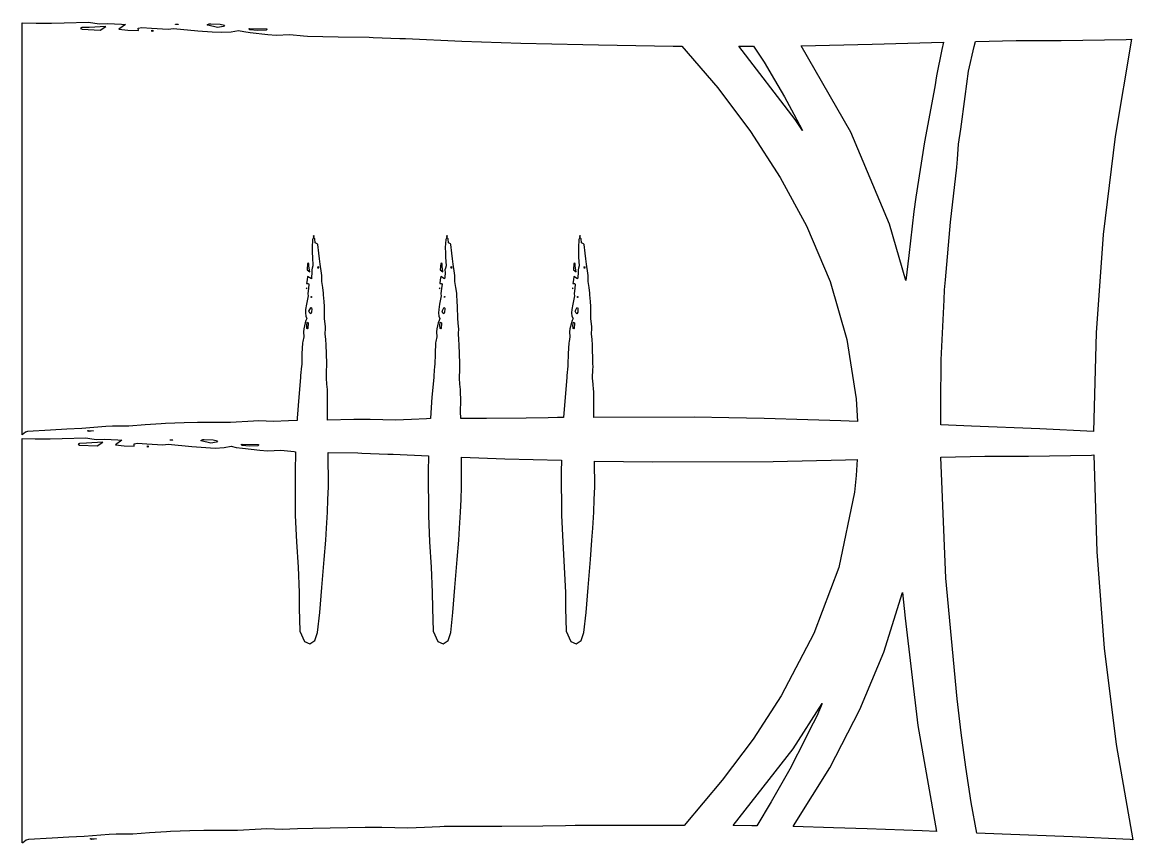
# Model space of a CAD drawing. Extents: x 0 to 792, y 0 to 189.
# Drawn here: x 252.7 to 303.3, y 75.8 to 113.2 of the extents above; entities that cross this region are included whole.
import ezdxf

# ---------------------------------------------------------------- set-up
doc = ezdxf.new("R2010")
doc.units = 0

msp = doc.modelspace()

# ---------------------------------------------------------------- linework, layer by layer
at = {"layer": 'Layer 1'}
for p, q in [((252.729634, 94.389694), (252.73, 113.136)), ((252.73, 113.136), (253.366, 113.109)), ((253.36577, 113.108891), (254.067278, 113.119028)), ((253.366, 113.109), (253.36577, 113.108891)), ((254.067278, 113.119028), (254.632272, 113.122491)), ((254.632272, 113.122491), (255.748082, 113.157027)), ((255.45563, 112.909982), (255.382735, 112.876435)), ((255.382735, 112.876435), (255.455, 112.834)), ((255.455, 112.834), (256.277759, 112.80004)), ((255.455, 112.834), (255.455, 112.834)), ((255.77307, 112.916756), (255.45563, 112.909982)), ((255.748082, 113.157027), (256.029316, 113.11911)), ((256.541157, 112.962831), (255.77307, 112.916756)), ((256.029316, 113.11911), (256.24738, 113.084326)), ((256.24738, 113.084326), (256.616924, 113.09356)), ((256.277759, 112.80004), (256.541157, 112.962831)), ((256.616924, 113.09356), (257.248156, 113.074437)), ((257.430717, 113.059434), (257.132442, 112.834503)), ((257.132442, 112.834503), (257.54334, 112.801286)), ((257.248156, 113.074437), (257.430717, 113.059434)), ((257.54334, 112.801286), (258.021808, 112.774415)), ((258.011628, 112.884781), (258.176767, 112.914784)), ((258.021808, 112.774415), (258.011628, 112.884781)), ((258.176767, 112.914784), (258.615648, 112.886514)), ((258.63804, 112.777497), (258.602762, 112.764721)), ((258.602762, 112.764721), (258.653226, 112.756147)), ((258.615648, 112.886514), (259.366359, 112.845547)), ((258.705, 112.762), (258.63804, 112.777497)), ((258.653226, 112.756147), (258.705, 112.762)), ((259.366359, 112.845547), (259.614551, 112.865743)), ((259.614551, 112.865743), (260.719111, 112.76675)), ((259.70083, 113.05243), (259.711, 113.071)), ((259.82255, 113.050615), (259.70083, 113.05243)), ((259.711, 113.071), (259.71103, 113.070975)), ((259.71103, 113.070975), (259.834429, 113.067185)), ((259.834429, 113.067185), (259.82255, 113.050615)), ((260.719111, 112.76675), (261.381706, 112.713007)), ((261.153777, 113.045259), (261.238, 113.079)), ((261.170903, 113.020119), (261.153777, 113.045259)), ((261.614742, 112.916512), (261.170903, 113.020119)), ((261.23749, 113.079052), (261.307512, 113.079794)), ((261.238, 113.079), (261.23749, 113.079052)), ((261.307512, 113.079794), (261.733278, 113.062404)), ((261.88624, 112.968356), (261.614742, 112.916512)), ((261.733278, 113.062404), (261.93387, 113.019131)), ((261.93387, 113.019131), (261.88624, 112.968356)), ((262.244397, 112.715315), (262.575889, 112.778784)), ((262.575889, 112.778784), (262.813356, 112.727846)), ((262.813356, 112.727846), (263.110592, 112.684076)), ((263.048612, 112.854437), (263.095, 112.872)), ((263.083607, 112.807041), (263.048612, 112.854437)), ((263.433562, 112.776214), (263.083607, 112.807041)), ((263.095, 112.872), (263.841195, 112.85494)), ((263.095, 112.872), (263.095, 112.872)), ((263.827885, 112.789072), (263.433562, 112.776214)), ((263.875321, 112.835074), (263.827885, 112.789072)), ((263.841195, 112.85494), (263.875321, 112.835074)), ((261.381706, 112.713007), (261.815055, 112.697677)), ((261.815055, 112.697677), (262.244397, 112.715315)), ((263.110592, 112.684076), (263.911041, 112.595459)), ((263.911041, 112.595459), (264.280884, 112.574856)), ((264.280884, 112.574856), (264.911125, 112.594225)), ((264.911125, 112.594225), (265.525884, 112.53628)), ((265.525884, 112.53628), (265.715574, 112.524)), ((265.715574, 112.524), (267.114154, 112.492109)), ((267.114154, 112.492109), (268.521594, 112.47513)), ((268.521594, 112.47513), (268.707194, 112.456171)), ((268.707194, 112.456171), (269.921594, 112.410095)), ((269.921594, 112.410095), (270.178216, 112.41158)), ((270.178216, 112.41158), (272.733936, 112.298245)), ((272.733936, 112.298245), (275.425836, 112.205269)), ((291.420192, 112.15599), (294.667492, 112.250447)), ((294.667492, 112.250447), (294.586819, 111.909785)), ((296.062892, 112.059842), (296.115292, 112.281152)), ((296.115292, 112.281152), (297.966052, 112.320381)), ((297.966052, 112.320381), (300.021512, 112.323183)), ((300.021512, 112.323183), (302.968582, 112.369919)), ((303.217753, 112.392497), (302.469877, 107.963127)), ((302.968582, 112.369919), (303.217753, 112.392497)), ((275.425836, 112.205269), (278.250486, 112.138422)), ((278.250486, 112.138422), (278.957187, 112.126882)), ((278.957187, 112.126882), (282.361567, 112.067949)), ((282.361567, 112.067949), (282.753342, 112.067867)), ((282.753342, 112.067867), (284.386542, 110.179605)), ((285.351453, 112.068766), (286.018, 112.072)), ((287.914033, 108.727666), (285.351453, 112.068766)), ((286.018, 112.072), (286.017602, 112.07199)), ((286.017602, 112.07199), (286.493773, 111.342528)), ((288.185893, 112.083868), (291.42, 112.156)), ((290.443005, 108.151633), (288.185893, 112.083868)), ((291.42, 112.156), (291.420192, 112.15599)), ((294.586819, 111.909785), (294.346837, 110.720885)), ((295.792938, 110.929632), (296.062892, 112.059842)), ((286.493773, 111.342528), (286.974857, 110.541018)), ((294.346837, 110.720885), (294.262856, 110.217514)), ((295.652538, 109.773372), (295.792938, 110.929632)), ((286.974857, 110.541018), (287.428134, 109.766635)), ((294.262856, 110.217514), (293.788923, 107.718884)), ((284.386542, 110.179605), (285.880853, 108.183485)), ((287.428134, 109.766635), (287.854312, 108.978485)), ((295.451452, 108.291282), (295.652538, 109.773372)), ((287.854312, 108.978485), (288.248576, 108.225697)), ((288.248576, 108.225697), (287.914033, 108.727666)), ((285.880853, 108.183485), (287.230969, 106.087144)), ((295.350563, 107.610368), (295.451452, 108.291282)), ((292.197253, 103.970768), (290.443005, 108.151633)), ((293.788923, 107.718884), (293.404142, 105.202694)), ((302.469877, 107.963127), (301.932978, 103.505799)), ((295.293977, 106.929948), (295.350563, 107.610368)), ((295.260977, 106.559859), (295.293977, 106.929948)), ((294.974118, 104.067079), (295.260977, 106.559859)), ((287.230969, 106.087144), (288.431582, 103.898217)), ((293.404142, 105.202694), (293.30445, 104.539997)), ((293.30445, 104.539997), (293.227104, 103.874498)), ((288.431582, 103.898217), (289.500762, 101.364609)), ((292.952781, 101.406518), (292.197253, 103.970768)), ((293.227104, 103.874498), (293.078048, 102.541848)), ((294.746083, 101.439619), (294.974118, 104.067079)), ((265.946958, 103.268301), (265.925836, 102.913624)), ((265.994447, 103.35971), (265.946958, 103.268301)), ((265.999, 103.457), (265.976848, 103.423782)), ((265.976848, 103.423782), (265.99701, 103.367902)), ((265.997, 103.368), (265.993362, 103.360662)), ((265.993362, 103.360662), (265.995055, 103.360168)), ((266.054101, 103.305473), (265.994447, 103.35971)), ((265.995055, 103.360168), (265.998484, 103.364619)), ((265.998484, 103.364619), (265.997, 103.368)), ((265.99701, 103.367902), (266.022326, 103.418925)), ((266.022326, 103.418925), (265.999, 103.457)), ((265.999, 103.457), (265.999, 103.457)), ((266.068649, 103.128921), (266.054101, 103.305473)), ((266.158286, 103.075177), (266.068649, 103.128921)), ((272.006783, 103.268305), (271.985673, 102.913628)), ((272.05427, 103.359714), (272.006783, 103.268305)), ((272.058, 103.457), (272.035837, 103.423782)), ((272.035837, 103.423782), (272.056002, 103.367902)), ((272.056, 103.368), (272.052362, 103.360662)), ((272.052362, 103.360662), (272.054041, 103.360168)), ((272.054041, 103.360168), (272.057473, 103.364619)), ((272.113926, 103.305476), (272.05427, 103.359714)), ((272.057473, 103.364619), (272.056, 103.368)), ((272.056002, 103.367902), (272.081317, 103.418925)), ((272.081317, 103.418925), (272.058, 103.457)), ((272.058, 103.457), (272.058, 103.457)), ((272.128474, 103.128924), (272.113926, 103.305476)), ((272.218111, 103.075181), (272.128474, 103.128924)), ((278.066613, 103.268308), (278.045503, 102.913631)), ((278.114111, 103.359717), (278.066613, 103.268308)), ((278.118, 103.457), (278.09584, 103.423782)), ((278.09584, 103.423782), (278.116013, 103.367902)), ((278.116, 103.368), (278.112354, 103.360662)), ((278.112354, 103.360662), (278.114047, 103.360168)), ((278.114047, 103.360168), (278.117479, 103.364619)), ((278.173756, 103.305479), (278.114111, 103.359717)), ((278.117479, 103.364619), (278.116, 103.368)), ((278.116013, 103.367902), (278.141317, 103.418925)), ((278.141317, 103.418925), (278.118, 103.457)), ((278.118, 103.457), (278.118, 103.457)), ((278.188304, 103.128927), (278.173756, 103.305479)), ((278.277941, 103.075184), (278.188304, 103.128927)), ((301.932978, 103.505799), (301.607785, 99.028046)), ((265.925836, 102.913624), (265.933504, 102.666762)), ((265.933504, 102.666762), (265.936044, 102.467869)), ((266.178863, 103.038745), (266.158286, 103.075177)), ((266.226008, 102.658519), (266.178863, 103.038745)), ((266.26106, 102.39064), (266.226008, 102.658519)), ((271.985673, 102.913628), (271.993327, 102.666766)), ((271.993327, 102.666766), (271.995867, 102.467873)), ((272.238685, 103.038749), (272.218111, 103.075181)), ((272.285833, 102.658523), (272.238685, 103.038749)), ((272.320885, 102.390644), (272.285833, 102.658523)), ((278.045503, 102.913631), (278.053159, 102.666769)), ((278.053159, 102.666769), (278.055714, 102.467876)), ((278.298518, 103.038752), (278.277941, 103.075184)), ((278.345666, 102.658526), (278.298518, 103.038752)), ((278.380715, 102.390647), (278.345666, 102.658526)), ((265.719387, 102.17829), (265.693905, 101.88873)), ((265.751244, 102.20369), (265.719387, 102.17829)), ((265.776362, 102.178056), (265.751244, 102.20369)), ((265.781442, 102.066369), (265.776362, 102.178056)), ((265.936044, 102.467869), (265.961947, 102.075278)), ((266.288435, 102.143775), (266.26106, 102.39064)), ((266.347885, 101.743683), (266.288435, 102.143775)), ((271.779367, 102.17829), (271.753888, 101.88873)), ((271.811236, 102.20369), (271.779367, 102.17829)), ((271.836353, 102.178056), (271.811236, 102.20369)), ((271.841433, 102.066369), (271.836353, 102.178056)), ((271.995867, 102.467873), (272.021769, 102.075282)), ((272.34826, 102.143779), (272.320885, 102.390644)), ((272.407708, 101.743687), (272.34826, 102.143779)), ((277.839387, 102.17829), (277.813908, 101.88873)), ((277.871244, 102.20369), (277.839387, 102.17829)), ((277.896362, 102.178056), (277.871244, 102.20369)), ((277.901442, 102.066369), (277.896362, 102.178056)), ((278.055714, 102.467876), (278.081605, 102.075285)), ((278.40809, 102.143782), (278.380715, 102.390647)), ((278.46754, 101.74369), (278.40809, 102.143782)), ((293.078048, 102.541848), (292.952781, 101.406518)), ((265.693905, 101.88873), (265.816, 101.796)), ((265.816, 101.796), (265.781442, 102.066369)), ((265.816, 101.796), (265.816, 101.796)), ((265.914398, 101.769482), (265.900005, 101.547345)), ((265.933521, 101.976286), (265.907433, 101.89955)), ((265.907433, 101.89955), (265.914398, 101.769482)), ((265.961947, 102.075278), (265.933521, 101.976286)), ((266.183453, 102.022311), (266.203234, 102.048275)), ((266.184, 102.023), (266.183453, 102.022311)), ((266.202495, 101.948459), (266.184, 102.023)), ((266.213219, 102.031624), (266.202495, 101.948459)), ((266.203234, 102.048275), (266.213219, 102.031624)), ((266.363154, 101.632411), (266.347885, 101.743683)), ((266.367277, 101.363786), (266.363154, 101.632411)), ((271.753888, 101.88873), (271.876, 101.796)), ((271.876, 101.796), (271.841433, 102.066369)), ((271.876, 101.796), (271.876, 101.796)), ((271.97422, 101.769486), (271.959827, 101.547349)), ((271.993341, 101.97629), (271.967255, 101.899554)), ((271.967255, 101.899554), (271.97422, 101.769486)), ((272.021769, 102.075282), (271.993341, 101.97629)), ((272.262316, 101.948459), (272.243, 102.023)), ((272.243, 102.023), (272.243275, 102.022311)), ((272.243275, 102.022311), (272.263059, 102.048275)), ((272.273041, 102.031624), (272.262316, 101.948459)), ((272.263059, 102.048275), (272.273041, 102.031624)), ((272.422987, 101.632415), (272.407708, 101.743687)), ((272.427099, 101.36379), (272.422987, 101.632415)), ((277.813908, 101.88873), (277.936, 101.796)), ((277.936, 101.796), (277.901442, 102.066369)), ((277.936, 101.796), (277.936, 101.796)), ((278.034056, 101.769488), (278.019663, 101.547351)), ((278.053179, 101.976293), (278.027102, 101.899556)), ((278.027102, 101.899556), (278.034056, 101.769488)), ((278.081605, 102.075285), (278.053179, 101.976293)), ((278.32214, 101.948459), (278.303, 102.023)), ((278.303, 102.023), (278.303099, 102.022311)), ((278.303099, 102.022311), (278.32288, 102.048275)), ((278.332865, 102.031624), (278.32214, 101.948459)), ((278.32288, 102.048275), (278.332865, 102.031624)), ((278.48282, 101.632418), (278.46754, 101.74369)), ((278.486932, 101.363793), (278.48282, 101.632418)), ((265.695145, 101.44349), (265.674972, 101.275097)), ((265.674972, 101.275097), (265.75779, 101.278723)), ((265.72006, 101.588064), (265.695145, 101.44349)), ((265.888733, 101.483137), (265.72006, 101.588064)), ((265.75779, 101.278723), (265.78026, 101.220614)), ((265.78026, 101.220614), (265.759057, 101.066148)), ((265.900005, 101.547345), (265.888733, 101.483137)), ((266.406571, 101.097224), (266.367277, 101.363786)), ((266.443725, 100.828848), (266.406571, 101.097224)), ((271.75497, 101.443493), (271.734797, 101.2751)), ((271.734797, 101.2751), (271.817612, 101.278727)), ((271.779882, 101.588067), (271.75497, 101.443493)), ((271.948555, 101.48314), (271.779882, 101.588067)), ((271.817612, 101.278727), (271.840086, 101.220617)), ((271.840086, 101.220617), (271.818879, 101.066151)), ((271.959827, 101.547349), (271.948555, 101.48314)), ((272.466396, 101.097228), (272.427099, 101.36379)), ((272.503559, 100.828852), (272.466396, 101.097228)), ((277.814815, 101.443496), (277.79463, 101.275103)), ((277.79463, 101.275103), (277.877448, 101.27873)), ((277.839718, 101.58807), (277.814815, 101.443496)), ((278.008399, 101.483143), (277.839718, 101.58807)), ((277.877448, 101.27873), (277.899919, 101.22062)), ((277.899919, 101.22062), (277.878715, 101.066154)), ((278.019663, 101.547351), (278.008399, 101.483143)), ((278.526226, 101.097231), (278.486932, 101.363793)), ((278.563391, 100.828855), (278.526226, 101.097231)), ((289.500762, 101.364609), (290.267332, 98.723647)), ((294.708982, 100.98628), (294.746083, 101.439619)), ((265.66845, 101.071446), (265.662001, 101.053725)), ((265.662001, 101.053725), (265.666401, 101.035508)), ((265.666401, 101.035508), (265.678, 101.059)), ((265.678, 101.059), (265.66845, 101.071446)), ((265.743478, 100.714615), (265.669234, 100.325899)), ((265.678, 101.059), (265.678, 101.059)), ((265.759057, 101.066148), (265.728323, 100.801988)), ((265.728323, 100.801988), (265.743478, 100.714615)), ((265.894698, 100.637236), (265.882, 100.642)), ((265.882, 100.642), (265.88226, 100.641441)), ((265.88226, 100.641441), (265.883632, 100.684302)), ((265.883632, 100.684302), (265.8975, 100.680675)), ((265.8975, 100.680675), (265.894698, 100.637236)), ((266.449392, 100.761679), (266.443725, 100.828848)), ((266.473099, 100.452914), (266.449392, 100.761679)), ((271.727441, 101.071446), (271.72099, 101.053725)), ((271.72099, 101.053725), (271.725389, 101.035508)), ((271.725389, 101.035508), (271.737, 101.059)), ((271.737, 101.059), (271.727441, 101.071446)), ((271.803301, 100.714618), (271.729057, 100.325902)), ((271.737, 101.059), (271.737, 101.059)), ((271.818879, 101.066151), (271.788145, 100.801991)), ((271.788145, 100.801991), (271.803301, 100.714618)), ((271.954519, 100.637236), (271.942, 100.642)), ((271.942, 100.642), (271.942093, 100.641441)), ((271.942093, 100.641441), (271.943453, 100.684302)), ((271.943453, 100.684302), (271.957322, 100.680675)), ((271.957322, 100.680675), (271.954519, 100.637236)), ((272.509226, 100.761683), (272.503559, 100.828852)), ((272.532913, 100.452918), (272.509226, 100.761683)), ((277.787438, 101.071446), (277.780998, 101.053725)), ((277.780998, 101.053725), (277.785398, 101.035508)), ((277.785398, 101.035508), (277.797, 101.059)), ((277.797, 101.059), (277.787438, 101.071446)), ((277.863148, 100.714621), (277.788904, 100.325905)), ((277.797, 101.059), (277.797, 101.059)), ((277.878715, 101.066154), (277.847981, 100.801994)), ((277.847981, 100.801994), (277.863148, 100.714621)), ((278.001917, 100.641441), (278.003277, 100.684302)), ((278.002, 100.642), (278.001917, 100.641441)), ((278.014332, 100.637236), (278.002, 100.642)), ((278.003277, 100.684302), (278.017154, 100.680675)), ((278.017154, 100.680675), (278.014332, 100.637236)), ((278.569056, 100.761686), (278.563391, 100.828855)), ((278.592743, 100.452921), (278.569056, 100.761686)), ((294.687356, 100.531872), (294.708982, 100.98628)), ((265.628919, 100.092719), (265.617461, 99.940232)), ((265.669234, 100.325899), (265.628919, 100.092719)), ((265.781679, 100.010793), (265.859355, 100.166907)), ((265.859355, 100.166907), (265.878199, 100.173006)), ((265.878199, 100.173006), (265.904, 100.144)), ((265.904121, 100.118864), (265.891057, 99.969004)), ((265.904, 100.144), (265.903557, 100.143511)), ((265.903557, 100.143511), (265.904121, 100.118864)), ((266.483239, 100.227983), (266.473099, 100.452914)), ((266.492834, 99.686365), (266.483239, 100.227983)), ((271.688741, 100.092722), (271.677294, 99.940235)), ((271.729057, 100.325902), (271.688741, 100.092722)), ((271.8415, 100.010793), (271.919176, 100.166907)), ((271.919176, 100.166907), (271.938032, 100.173006)), ((271.938032, 100.173006), (271.964, 100.144)), ((271.963945, 100.118864), (271.950881, 99.969004)), ((271.964, 100.144), (271.963381, 100.143511)), ((271.963381, 100.143511), (271.963945, 100.118864)), ((272.543073, 100.227987), (272.532913, 100.452918)), ((272.552668, 99.686369), (272.543073, 100.227987)), ((277.748577, 100.092725), (277.73713, 99.940238)), ((277.788904, 100.325905), (277.748577, 100.092725)), ((277.901324, 100.010793), (277.979, 100.166907)), ((277.979, 100.166907), (277.997856, 100.173006)), ((277.997856, 100.173006), (278.023, 100.144)), ((278.023766, 100.118864), (278.010702, 99.969004)), ((278.023, 100.144), (278.023202, 100.143511)), ((278.023202, 100.143511), (278.023766, 100.118864)), ((278.602903, 100.22799), (278.592743, 100.452921)), ((278.612498, 99.686372), (278.602903, 100.22799)), ((294.643236, 99.623052), (294.687356, 100.531872)), ((265.640067, 99.588936), (265.607261, 99.484339)), ((265.617461, 99.940232), (265.63066, 99.789147)), ((265.63066, 99.789147), (265.678291, 99.672516)), ((265.678291, 99.672516), (265.640067, 99.588936)), ((265.820572, 99.915182), (265.781679, 100.010793)), ((265.858644, 99.898449), (265.820572, 99.915182)), ((265.891057, 99.969004), (265.858644, 99.898449)), ((266.529337, 99.307293), (266.492834, 99.686365)), ((271.699889, 99.588939), (271.667084, 99.484342)), ((271.677294, 99.940235), (271.690483, 99.78915)), ((271.690483, 99.78915), (271.738113, 99.672519)), ((271.738113, 99.672519), (271.699889, 99.588939)), ((271.880396, 99.915182), (271.8415, 100.010793)), ((271.918476, 99.898449), (271.880396, 99.915182)), ((271.950881, 99.969004), (271.918476, 99.898449)), ((272.589173, 99.307297), (272.552668, 99.686369)), ((277.759725, 99.588942), (277.72692, 99.484345)), ((277.73713, 99.940238), (277.750327, 99.789153)), ((277.750327, 99.789153), (277.797949, 99.672522)), ((277.797949, 99.672522), (277.759725, 99.588942)), ((277.940217, 99.915182), (277.901324, 100.010793)), ((277.9783, 99.898449), (277.940217, 99.915182)), ((278.010702, 99.969004), (277.9783, 99.898449)), ((278.649012, 99.3073), (278.612498, 99.686372)), ((294.557813, 97.805912), (294.643236, 99.623052)), ((265.540806, 99.202681), (265.525321, 99.072532)), ((265.525321, 99.072532), (265.539867, 98.850725)), ((265.607261, 99.484339), (265.540806, 99.202681)), ((265.676425, 99.370691), (265.699544, 99.493836)), ((265.677, 99.3711), (265.676425, 99.370691)), ((265.686111, 99.23197), (265.677, 99.3711)), ((265.720604, 99.215237), (265.686111, 99.23197)), ((265.699544, 99.493836), (265.73509, 99.5062)), ((265.735494, 99.227271), (265.720604, 99.215237)), ((265.73509, 99.5062), (265.74831, 99.489879)), ((265.74831, 99.489879), (265.735494, 99.227271)), ((266.525267, 98.975121), (266.539353, 99.217863)), ((266.539353, 99.217863), (266.529337, 99.307293)), ((271.600629, 99.202684), (271.585155, 99.072535)), ((271.585155, 99.072535), (271.599692, 98.850728)), ((271.667084, 99.484342), (271.600629, 99.202684)), ((271.745955, 99.23197), (271.736, 99.3711)), ((271.736, 99.3711), (271.736249, 99.370691)), ((271.736249, 99.370691), (271.759391, 99.493836)), ((271.780439, 99.215237), (271.745955, 99.23197)), ((271.759391, 99.493836), (271.794937, 99.5062)), ((271.795326, 99.227271), (271.780439, 99.215237)), ((271.794937, 99.5062), (271.808145, 99.489879)), ((271.808145, 99.489879), (271.795326, 99.227271)), ((272.585104, 98.975125), (272.599187, 99.217867)), ((272.599187, 99.217867), (272.589173, 99.307297)), ((277.660465, 99.202687), (277.644988, 99.072538)), ((277.644988, 99.072538), (277.659525, 98.850731)), ((277.72692, 99.484345), (277.660465, 99.202687)), ((277.805779, 99.23197), (277.796, 99.3711)), ((277.796, 99.3711), (277.79607, 99.370691)), ((277.79607, 99.370691), (277.819212, 99.493836)), ((277.840263, 99.215237), (277.805779, 99.23197)), ((277.819212, 99.493836), (277.854758, 99.5062)), ((277.85515, 99.227271), (277.840263, 99.215237)), ((277.854758, 99.5062), (277.867966, 99.489879)), ((277.867966, 99.489879), (277.85515, 99.227271)), ((278.644942, 98.975127), (278.659025, 99.217869)), ((278.659025, 99.217869), (278.649012, 99.3073)), ((265.487218, 98.567679), (265.463263, 98.075436)), ((265.49643, 98.63436), (265.487218, 98.567679)), ((265.539867, 98.850725), (265.49643, 98.63436)), ((266.545102, 98.728834), (266.525267, 98.975121)), ((266.559176, 98.480981), (266.545102, 98.728834)), ((271.547043, 98.567683), (271.523088, 98.07544)), ((271.556252, 98.634363), (271.547043, 98.567683)), ((271.599692, 98.850728), (271.556252, 98.634363)), ((272.604947, 98.728838), (272.585104, 98.975125)), ((272.61901, 98.480985), (272.604947, 98.728838)), ((277.606876, 98.567685), (277.582921, 98.075442)), ((277.616088, 98.634366), (277.606876, 98.567685)), ((277.659525, 98.850731), (277.616088, 98.634366)), ((278.664774, 98.72884), (278.644942, 98.975127)), ((278.67884, 98.480987), (278.664774, 98.72884)), ((290.267332, 98.723647), (290.687465, 96.023567)), ((301.607785, 99.028046), (301.495023, 94.537397)), ((265.463263, 98.075436), (265.450541, 97.580227)), ((266.587994, 97.646016), (266.559176, 98.480981)), ((271.523088, 98.07544), (271.510388, 97.580231)), ((272.647828, 97.64602), (272.61901, 98.480985)), ((277.582921, 98.075442), (277.570221, 97.580233)), ((278.707658, 97.646022), (278.67884, 98.480987)), ((265.450541, 97.580227), (265.436322, 97.514864)), ((266.594093, 97.465174), (266.587994, 97.646016)), ((271.510388, 97.580231), (271.496159, 97.514868)), ((272.653926, 97.465178), (272.647828, 97.64602)), ((277.570221, 97.580233), (277.555995, 97.514871)), ((278.713756, 97.46518), (278.707658, 97.646022)), ((294.543851, 95.797952), (294.557813, 97.805912)), ((265.436322, 97.514864), (265.401753, 97.08749)), ((265.401753, 97.08749), (265.402845, 96.997233)), ((266.572291, 96.960733), (266.584656, 97.3783)), ((266.584656, 97.3783), (266.594093, 97.465174)), ((271.496159, 97.514868), (271.461592, 97.087494)), ((271.461592, 97.087494), (271.462684, 96.997237)), ((272.632125, 96.960737), (272.6445, 97.378304)), ((272.6445, 97.378304), (272.653926, 97.465178)), ((277.555995, 97.514871), (277.521428, 97.087497)), ((277.521428, 97.087497), (277.522517, 96.997239)), ((278.691966, 96.96074), (278.704327, 97.378307)), ((278.704327, 97.378307), (278.713756, 97.46518)), ((265.402845, 96.997233), (265.317857, 96.097811)), ((266.593876, 96.691945), (266.572291, 96.960733)), ((266.616905, 96.445565), (266.593876, 96.691945)), ((271.462684, 96.997237), (271.377693, 96.097815)), ((272.653712, 96.691949), (272.632125, 96.960737)), ((272.676739, 96.445569), (272.653712, 96.691949)), ((277.522517, 96.997239), (277.437529, 96.097817)), ((278.713539, 96.691952), (278.691966, 96.96074)), ((278.736568, 96.445572), (278.713539, 96.691952)), ((265.317857, 96.097811), (265.248134, 95.150581)), ((266.625239, 96.3788), (266.616905, 96.445565)), ((266.627175, 95.927358), (266.625239, 96.3788)), ((271.377693, 96.097815), (271.307984, 95.150585)), ((272.685084, 96.378804), (272.676739, 96.445569)), ((272.687011, 95.927362), (272.685084, 96.378804)), ((277.437529, 96.097817), (277.369796, 95.177542)), ((278.744914, 96.378807), (278.736568, 96.445572)), ((278.746838, 95.927365), (278.744914, 96.378807)), ((266.623653, 95.452838), (266.627175, 95.927358)), ((272.683486, 95.452842), (272.687011, 95.927362)), ((278.743316, 95.452845), (278.746838, 95.927365)), ((290.687465, 96.023567), (290.742578, 94.990777)), ((294.540442, 94.92029), (294.543851, 95.797952)), ((265.241993, 95.036177), (264.842511, 95.025213)), ((265.248134, 95.150581), (265.241993, 95.036177)), ((266.628854, 95.06239), (266.623653, 95.452838)), ((267.824574, 95.082338), (266.628854, 95.06239)), ((268.322555, 95.090497), (267.824574, 95.082338)), ((268.561857, 95.077887), (268.322555, 95.090497)), ((269.711747, 95.061402), (268.561857, 95.077887)), ((270.451925, 95.090166), (269.711747, 95.061402)), ((271.130469, 95.120912), (270.451925, 95.090166)), ((271.306985, 95.131958), (271.130469, 95.120912)), ((271.307984, 95.150585), (271.306985, 95.131958)), ((272.68772, 95.134103), (272.683486, 95.452842)), ((273.86446, 95.1299), (272.68772, 95.134103)), ((275.66778, 95.141522), (273.86446, 95.1299)), ((276.662937, 95.16559), (275.66778, 95.141522)), ((277.09807, 95.177212), (276.662937, 95.16559)), ((277.369796, 95.177542), (277.09807, 95.177212)), ((278.746963, 95.179358), (278.743316, 95.452845)), ((283.328043, 95.185375), (278.746963, 95.179358)), ((284.883373, 95.156362), (283.328043, 95.185375)), ((286.502203, 95.130231), (284.883373, 95.156362)), ((288.490103, 95.0704), (286.502203, 95.130231)), ((289.980723, 95.01938), (288.490103, 95.0704)), ((252.972994, 94.536833), (252.872633, 94.509458)), ((254.020084, 94.599724), (252.972994, 94.536833)), ((254.757942, 94.64646), (254.020084, 94.599724)), ((255.437756, 94.682973), (254.757942, 94.64646)), ((256.539496, 94.762278), (255.437756, 94.682973)), ((255.700824, 94.569261), (255.746725, 94.582613)), ((255.772449, 94.542885), (255.700824, 94.569261)), ((255.746725, 94.582613), (255.976, 94.5687)), ((255.975793, 94.568285), (255.772449, 94.542885)), ((255.976, 94.5687), (255.975793, 94.568285)), ((256.846014, 94.782637), (256.539496, 94.762278)), ((257.585718, 94.788076), (256.846014, 94.782637)), ((258.319868, 94.840498), (257.585718, 94.788076)), ((259.058965, 94.890037), (258.319868, 94.840498)), ((259.244018, 94.89762), (259.058965, 94.890037)), ((260.094418, 94.92919), (259.244018, 94.89762)), ((260.713791, 94.942705), (260.094418, 94.92919)), ((262.205401, 94.955481), (260.713791, 94.942705)), ((263.249291, 95.004196), (262.205401, 94.955481)), ((263.495671, 95.017548), (263.249291, 95.004196)), ((264.164255, 94.998754), (263.495671, 95.017548)), ((264.842511, 95.025213), (264.164255, 94.998754)), ((290.742578, 94.990777), (289.980723, 95.01938)), ((294.54, 94.9202), (294.540442, 94.92029)), ((294.540733, 94.841136), (294.54, 94.9202)), ((295.938393, 94.780224), (294.540733, 94.841136)), ((299.037903, 94.660954), (295.938393, 94.780224)), ((301.495023, 94.537397), (299.037903, 94.660954)), ((252.872633, 94.509458), (252.729634, 94.389694)), ((252.730139, 75.83153), (252.73, 94.2261)), ((252.73, 94.2261), (253.318063, 94.19989)), ((253.318063, 94.19989), (253.997916, 94.210109)), ((253.997916, 94.210109), (254.545475, 94.213572)), ((254.545475, 94.213572), (255.626845, 94.248026)), ((255.626845, 94.248026), (255.899392, 94.210194)), ((256.395391, 94.053275), (255.651, 94.0072)), ((255.899392, 94.210194), (256.110731, 94.17541)), ((256.110731, 94.17541), (256.468871, 94.184642)), ((256.14011, 93.890484), (256.395391, 94.053275)), ((256.468871, 94.184642), (257.080621, 94.165518)), ((257.257554, 94.150433), (256.96848, 93.925578)), ((257.080621, 94.165518), (257.257554, 94.150433)), ((259.457307, 94.143134), (259.467185, 94.161679)), ((259.575276, 94.141322), (259.457307, 94.143134)), ((259.467185, 94.161679), (259.587, 94.1583)), ((259.586793, 94.157889), (259.575276, 94.141322)), ((259.587, 94.1583), (259.586793, 94.157889)), ((260.86541, 94.135963), (260.946534, 94.169759)), ((260.882007, 94.110823), (260.86541, 94.135963)), ((261.312142, 94.007216), (260.882007, 94.110823)), ((260.946534, 94.169759), (261.014392, 94.170499)), ((261.014392, 94.170499), (261.427023, 94.153108)), ((261.575263, 94.05906), (261.312142, 94.007216)), ((261.427023, 94.153108), (261.622, 94.1103)), ((261.621423, 94.109835), (261.575263, 94.05906)), ((261.622, 94.1103), (261.621423, 94.109835)), ((255.343358, 94.000359), (255.272721, 93.966893)), ((255.272721, 93.966893), (255.342751, 93.924444)), ((255.342751, 93.924444), (256.14011, 93.890484)), ((255.651, 94.0072), (255.343358, 94.000359)), ((255.651, 94.0072), (255.651, 94.0072)), ((256.96848, 93.925578), (257.366695, 93.892361)), ((257.366695, 93.892361), (257.830386, 93.86549)), ((257.820525, 93.975859), (257.980576, 94.005862)), ((257.830386, 93.86549), (257.820525, 93.975859)), ((257.980576, 94.005862), (258.405899, 93.977589)), ((258.428197, 93.868676), (258.394, 93.8559)), ((258.394, 93.8559), (258.442909, 93.847329)), ((258.394, 93.8559), (258.394, 93.8559)), ((258.405899, 93.977589), (259.133445, 93.936625)), ((258.493085, 93.853179), (258.428197, 93.868676)), ((258.442909, 93.847329), (258.493085, 93.853179)), ((259.133445, 93.936625), (259.373972, 93.956818)), ((259.373972, 93.956818), (260.444442, 93.857826)), ((260.444442, 93.857826), (261.086585, 93.804003)), ((261.086585, 93.804003), (261.506562, 93.788763)), ((261.506562, 93.788763), (261.922653, 93.806402)), ((261.922653, 93.806402), (262.243918, 93.869868)), ((262.243918, 93.869868), (262.474059, 93.81893)), ((262.474059, 93.81893), (262.762103, 93.775163)), ((262.701749, 93.945141), (262.746713, 93.962698)), ((262.735658, 93.897748), (262.701749, 93.945141)), ((263.074815, 93.866921), (262.735658, 93.897748)), ((262.746713, 93.962698), (263.46987, 93.945635)), ((262.762103, 93.775163), (263.537858, 93.686545)), ((263.456969, 93.879779), (263.074815, 93.866921)), ((263.502943, 93.925781), (263.456969, 93.879779)), ((263.46987, 93.945635), (263.503, 93.9262)), ((263.503, 93.9262), (263.502943, 93.925781)), ((263.537858, 93.686545), (263.89628, 93.665943)), ((263.89628, 93.665943), (264.50707, 93.685312)), ((264.50707, 93.685312), (265.102841, 93.627369)), ((265.102841, 93.627369), (265.16769, 93.62094)), ((265.16769, 93.62094), (265.145527, 92.71021)), ((266.665569, 92.01692), (266.661336, 93.58292)), ((266.661336, 93.58292), (268.006086, 93.566187)), ((268.006086, 93.566187), (268.18596, 93.54723)), ((268.18596, 93.54723), (269.36289, 93.501154)), ((269.36289, 93.501154), (269.611587, 93.502636)), ((269.611587, 93.502636), (271.218767, 93.428129)), ((271.218767, 93.428129), (271.205362, 92.710207)), ((272.725399, 92.016917), (272.72173, 93.366707)), ((272.72173, 93.366707), (274.69723, 93.296315)), ((274.69723, 93.296315), (277.27187, 93.233179)), ((277.27187, 93.233179), (277.265161, 92.710191)), ((278.785195, 92.016901), (278.782012, 93.193271)), ((278.782012, 93.193271), (281.418872, 93.158981)), ((281.418872, 93.158981), (286.900602, 93.172169)), ((286.900602, 93.172169), (290.197712, 93.246517)), ((290.197712, 93.246517), (290.729418, 93.262604)), ((290.729418, 93.262604), (290.683218, 92.534214)), ((294.545921, 93.36738), (296.541441, 93.411065)), ((294.759653, 87.866384), (294.545921, 93.36738)), ((296.541441, 93.411065), (298.533451, 93.413786)), ((298.533451, 93.413786), (301.389561, 93.460604)), ((301.389561, 93.460604), (301.49897, 93.470826)), ((301.49897, 93.470826), (301.637012, 89.066704)), ((265.145527, 92.71021), (265.155388, 90.71973)), ((271.205362, 92.710207), (271.215222, 90.719727)), ((277.265161, 92.710191), (277.275022, 90.719711)), ((290.683218, 92.534214), (290.608861, 91.774089)), ((266.643819, 91.452143), (266.665569, 92.01692)), ((272.703667, 91.45214), (272.725399, 92.016917)), ((278.763464, 91.452124), (278.785195, 92.016901)), ((290.608861, 91.774089), (289.89338, 88.347679)), ((266.624213, 90.864289), (266.643819, 91.452143)), ((272.68405, 90.864286), (272.703667, 91.45214)), ((278.743847, 90.86427), (278.763464, 91.452124)), ((265.155388, 90.71973), (265.211189, 89.5225)), ((266.579362, 90.142492), (266.624213, 90.864289)), ((271.215222, 90.719727), (271.271023, 89.522497)), ((272.639199, 90.142489), (272.68405, 90.864286)), ((277.275022, 90.719711), (277.330823, 89.522481)), ((278.698999, 90.142473), (278.743847, 90.86427)), ((266.541087, 89.601207), (266.579362, 90.142492)), ((272.600925, 89.601204), (272.639199, 90.142489)), ((278.660721, 89.601188), (278.698999, 90.142473)), ((265.211189, 89.5225), (265.282467, 88.37143)), ((266.472871, 88.722142), (266.541087, 89.601207)), ((271.271023, 89.522497), (271.342301, 88.371427)), ((272.532706, 88.722139), (272.600925, 89.601204)), ((277.330823, 89.522481), (277.40211, 88.371411)), ((278.592505, 88.722123), (278.660721, 89.601188)), ((301.637012, 89.066704), (301.979622, 84.67615)), ((266.361348, 87.437962), (266.472871, 88.722142)), ((272.421194, 87.437959), (272.532706, 88.722139)), ((278.480993, 87.437943), (278.592505, 88.722123)), ((265.282467, 88.37143), (265.334506, 87.21904)), ((271.342301, 88.371427), (271.394354, 87.219037)), ((277.40211, 88.371411), (277.454151, 87.219021)), ((289.89338, 88.347679), (288.764181, 85.35133)), ((295.275733, 82.38548), (294.759653, 87.866384)), ((265.334506, 87.21904), (265.336569, 86.495677)), ((266.271906, 86.312532), (266.361348, 87.437962)), ((271.394354, 87.219037), (271.396403, 86.495674)), ((272.331752, 86.312529), (272.421194, 87.437959)), ((277.454151, 87.219021), (277.456203, 86.495658)), ((278.391552, 86.312513), (278.480993, 87.437943)), ((291.945669, 84.506694), (292.799977, 87.213122)), ((292.799977, 87.213122), (292.908562, 86.043672)), ((265.336569, 86.495677), (265.37166, 85.458607)), ((271.396403, 86.495674), (271.431495, 85.458604)), ((277.456203, 86.495658), (277.491294, 85.458588)), ((266.176004, 85.390854), (266.271906, 86.312532)), ((272.235842, 85.390851), (272.331752, 86.312529)), ((278.295638, 85.390835), (278.391552, 86.312513)), ((292.908562, 86.043672), (293.487024, 81.172556)), ((265.37166, 85.458607), (265.580287, 84.993976)), ((271.431495, 85.458604), (271.640136, 84.993973)), ((277.491294, 85.458588), (277.699932, 84.993957)), ((265.580287, 84.993976), (265.82567, 84.88419)), ((265.82567, 84.88419), (266.048855, 85.034035)), ((266.048855, 85.034035), (266.176004, 85.390854)), ((271.640136, 84.993973), (271.885516, 84.88419)), ((271.885516, 84.88419), (272.108701, 85.034032)), ((272.108701, 85.034032), (272.235842, 85.390851)), ((277.699932, 84.993957), (277.945315, 84.884172)), ((277.945315, 84.884172), (278.1685, 85.034016)), ((278.1685, 85.034016), (278.295638, 85.390835)), ((288.764181, 85.35133), (287.27757, 82.515279)), ((290.854617, 81.886732), (291.945669, 84.506694)), ((301.979622, 84.67615), (302.526079, 80.306284)), ((287.27757, 82.515279), (285.998169, 80.550671)), ((287.822985, 80.105928), (289.145475, 82.169358)), ((289.145475, 82.169358), (288.889268, 81.592877)), ((289.486786, 79.245135), (290.854617, 81.886732)), ((295.457617, 80.8269), (295.275733, 82.38548)), ((288.889268, 81.592877), (288.562266, 80.955814)), ((288.562266, 80.955814), (288.382313, 80.572373)), ((293.487024, 81.172556), (294.347652, 76.343302)), ((285.998169, 80.550671), (284.59105, 78.675419)), ((288.382313, 80.572373), (287.66747, 79.180213)), ((295.679215, 79.27294), (295.457617, 80.8269)), ((285.089425, 76.615638), (287.822985, 80.105928)), ((302.526079, 80.306284), (303.27566, 75.964226)), ((287.66747, 79.180213), (286.82, 77.6936)), ((287.914837, 76.719672), (289.486786, 79.245135)), ((295.921627, 77.65642), (295.679215, 79.27294)), ((284.59105, 78.675419), (282.86094, 76.624189)), ((286.82027, 77.69359), (286.161434, 76.59396)), ((286.82, 77.6936), (286.82027, 77.69359)), ((296.17077, 76.26986), (295.921627, 77.65642)), ((259.289316, 76.330789), (258.526792, 76.281251)), ((259.480242, 76.338373), (259.289316, 76.330789)), ((260.357617, 76.369942), (259.480242, 76.338373)), ((260.996618, 76.383458), (260.357617, 76.369942)), ((262.535528, 76.396234), (260.996618, 76.383458)), ((263.612528, 76.444948), (262.535528, 76.396234)), ((263.866737, 76.4583), (263.612528, 76.444948)), ((264.556488, 76.439507), (263.866737, 76.4583)), ((265.256246, 76.465965), (264.556488, 76.439507)), ((265.960415, 76.484676), (265.256246, 76.465965)), ((268.332855, 76.523169), (265.960415, 76.484676)), ((268.84662, 76.531246), (268.332855, 76.523169)), ((269.093505, 76.518718), (268.84662, 76.531246)), ((270.279855, 76.502233), (269.093505, 76.518718)), ((271.043503, 76.531), (270.279855, 76.502233)), ((271.74356, 76.561661), (271.043503, 76.531)), ((271.933272, 76.572789), (271.74356, 76.561661)), ((273.216012, 76.575346), (271.933272, 76.572789)), ((274.564252, 76.570647), (273.216012, 76.575346)), ((276.424752, 76.582269), (274.564252, 76.570647)), ((277.451472, 76.606337), (276.424752, 76.582269)), ((277.9004, 76.617959), (277.451472, 76.606337)), ((282.86094, 76.624189), (277.9, 76.618)), ((277.9, 76.618), (277.9004, 76.617959)), ((285.932284, 76.597175), (285.089425, 76.615638)), ((286.161434, 76.59396), (285.932284, 76.597175)), ((287.81493, 76.565206), (287.914837, 76.719672)), ((289.65361, 76.511217), (287.81493, 76.565206)), ((291.1915, 76.460115), (289.65361, 76.511217)), ((293.689313, 76.369184), (291.191, 76.4602)), ((291.191, 76.4602), (291.1915, 76.460115)), ((294.347652, 76.343302), (293.689313, 76.369184)), ((252.754105, 75.830706), (252.730139, 75.83153)), ((252.906818, 75.950221), (252.754105, 75.830706)), ((253.010374, 75.977667), (252.906818, 75.950221)), ((254.090664, 76.040476), (253.010374, 75.977667)), ((254.851921, 76.087212), (254.090664, 76.040476)), ((255.553277, 76.123726), (254.851921, 76.087212)), ((256.689967, 76.20303), (255.553277, 76.123726)), ((255.824597, 76.010074), (255.871949, 76.023338)), ((255.8985, 75.9837), (255.824597, 76.010074)), ((255.871949, 76.023338), (256.108285, 76.00908)), ((256.108285, 76.00908), (255.898, 75.9837)), ((255.898, 75.9837), (255.8985, 75.9837)), ((257.006202, 76.22339), (256.689967, 76.20303)), ((257.769356, 76.228828), (257.006202, 76.22339)), ((258.526792, 76.281251), (257.769356, 76.228828)), ((296.171, 76.2698), (296.17077, 76.26986)), ((297.337646, 76.220574), (296.171, 76.2698)), ((300.535446, 76.101304), (297.337646, 76.220574)), ((303.154276, 75.973457), (300.535446, 76.101304)), ((303.27566, 75.964226), (303.154276, 75.973457))]:
    msp.add_line(p, q, dxfattribs=at)

doc.saveas('drawing.dxf')
